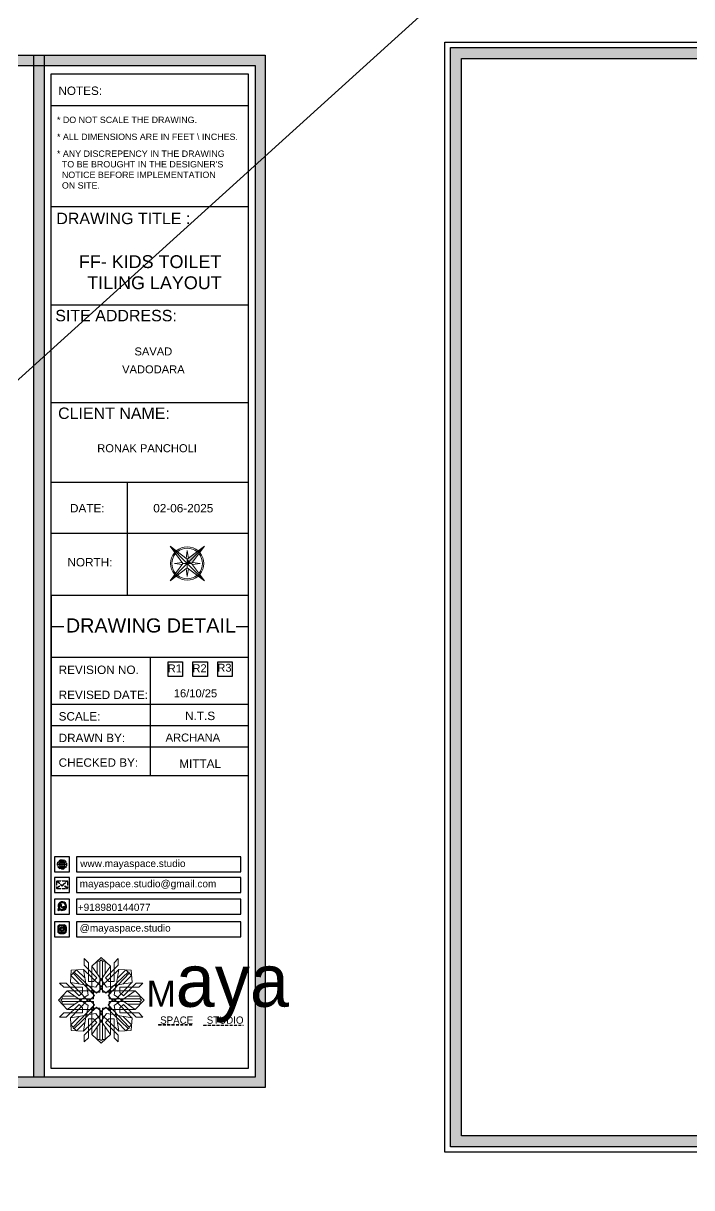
# Model space of a CAD drawing. Header units: millimetres. Extents: x 56222 to 3066687, y -650199 to -121287.
# Drawn here: x 156522.6 to 156620.9, y -180415.7 to -180244.3 of the extents above; entities that cross this region are included whole.
import ezdxf
from ezdxf.enums import TextEntityAlignment as Align

# ---------------------------------------------------------------- set-up
doc = ezdxf.new("R2010")
doc.units = ezdxf.units.MM
doc.header["$MEASUREMENT"] = 0
doc.linetypes.add('DASHEDX2', pattern=[1.5, 1, -0.5])
for name, color, linetype, lineweight in [('Dimension', 10, 'DASHEDX2', 20), ('NAME PLATE', 7, 'Continuous', 25), ('TILE', 14, 'Continuous', 9), ('title block', 7, 'Continuous', 9)]:
    doc.layers.add(name, color=color, linetype=linetype, lineweight=lineweight)
doc.styles.add('Arial', font='arial.ttf')
doc.styles.get("Standard").update_dxf_attribs({"font": 'arial.ttf', "height": 6})

# ---------------------------------------------------------------- blocks, each defined once
blk = doc.blocks.new('FSFSF')
at = {"color": 42, "lineweight": 5, "true_color": 0xe0ac11}
for p, q in [((28600.03, 143.51), (28600.03, 140.16)), ((28602.15, 141.41), (28600.03, 143.51)), ((28606.47, 133.76), (28600.03, 140.16)), ((28602.15, 141.41), (28602.15, 131.95)), ((28603.86, 139.69), (28608.58, 144.08)), ((28607.9, 142.22), (28606.58, 142.22)), ((28606.58, 142.22), (28606.58, 135.84)), ((28607.9, 142.22), (28608.58, 142.85)), ((28607.9, 142.22), (28607.9, 126.58)), ((28613.31, 139.69), (28608.58, 144.08)), ((28609.27, 142.22), (28608.59, 142.85)), ((28609.27, 142.22), (28609.27, 126.58)), ((28609.27, 142.22), (28610.59, 142.22)), ((28610.59, 142.22), (28610.59, 135.84)), ((28610.7, 133.76), (28617.14, 140.16)), ((28615.02, 141.41), (28617.14, 143.51)), ((28615.02, 141.41), (28615.02, 131.95)), ((28617.14, 143.51), (28617.14, 140.16)), ((28593.19, 131.45), (28593.54, 137.71)), ((28593.39, 135), (28594.56, 136.12)), ((28593.39, 135), (28597.6, 130.78)), ((28599.8, 138.06), (28593.54, 137.71)), ((28595.12, 136.69), (28594.53, 136.69)), ((28594.56, 136.12), (28594.56, 136.71)), ((28605.17, 124.98), (28594.56, 136.12)), ((28596.24, 137.86), (28595.12, 136.69)), ((28606.27, 126.08), (28595.12, 136.69)), ((28596.24, 137.86), (28600.47, 133.65)), ((28601.03, 130), (28599.8, 138.06)), ((28599.8, 138.05), (28608.58, 129.56)), ((28603.86, 126.58), (28603.86, 139.69)), ((28603.86, 139.69), (28608.58, 133.02)), ((28613.31, 139.69), (28608.59, 133.02)), ((28617.37, 138.05), (28608.59, 129.56)), ((28610.9, 126.08), (28622.05, 136.69)), ((28612.02, 124.98), (28622.62, 136.12)), ((28613.31, 126.58), (28613.31, 139.69)), ((28616.14, 130), (28617.37, 138.06)), ((28620.93, 137.86), (28616.7, 133.65)), ((28617.37, 138.06), (28623.63, 137.71)), ((28623.8, 135), (28619.59, 130.78)), ((28620.93, 137.86), (28622.05, 136.69)), ((28622.05, 136.69), (28622.64, 136.69)), ((28622.62, 136.12), (28622.62, 136.71)), ((28623.8, 135), (28622.62, 136.12)), ((28624, 131.45), (28623.65, 137.71)), ((28587.73, 131.22), (28591.08, 131.22)), ((28589.84, 129.1), (28587.73, 131.22)), ((28589.84, 129.1), (28599.29, 129.1)), ((28597.49, 124.78), (28591.08, 131.22)), ((28593.19, 131.45), (28601.69, 122.67)), ((28601.25, 130.22), (28593.19, 131.45)), ((28599.29, 126.5), (28599.29, 129.1)), ((28605.86, 129.18), (28601.03, 130)), ((28602.07, 125.39), (28601.25, 130.22)), ((28604.75, 131.95), (28602.15, 131.95)), ((28606.47, 133.76), (28604.75, 131.95)), ((28605.86, 129.18), (28608.58, 133.02)), ((28606.27, 126.08), (28608.58, 128.27)), ((28607.9, 128.92), (28608.58, 129.56)), ((28607.9, 128.92), (28608.58, 128.27)), ((28611.31, 129.18), (28608.59, 133.02)), ((28609.27, 128.92), (28608.59, 129.56)), ((28609.27, 128.92), (28608.59, 128.27)), ((28610.9, 126.08), (28608.59, 128.27)), ((28610.7, 133.76), (28612.42, 131.95)), ((28611.31, 129.18), (28616.14, 130)), ((28612.42, 131.95), (28615.02, 131.95)), ((28615.12, 125.39), (28615.94, 130.22)), ((28623.99, 131.45), (28615.5, 122.67)), ((28615.94, 130.22), (28624, 131.45)), ((28627.34, 129.1), (28617.89, 129.1)), ((28617.89, 126.5), (28617.89, 129.1)), ((28619.7, 124.78), (28626.1, 131.22)), ((28629.45, 131.22), (28626.1, 131.22)), ((28627.34, 129.1), (28629.45, 131.22)), ((28591.56, 127.39), (28587.17, 122.66)), ((28591.56, 117.94), (28587.17, 122.66)), ((28589.03, 123.35), (28588.4, 122.67)), ((28589.03, 121.98), (28588.4, 122.65)), ((28589.03, 123.35), (28589.03, 124.67)), ((28589.03, 124.67), (28595.4, 124.67)), ((28589.03, 123.35), (28604.66, 123.35)), ((28604.66, 127.39), (28591.56, 127.39)), ((28591.56, 127.39), (28598.23, 122.67)), ((28591.56, 117.94), (28598.23, 122.65)), ((28593.19, 113.88), (28601.69, 122.65)), ((28597.49, 124.78), (28599.29, 126.5)), ((28602.07, 125.39), (28598.23, 122.67)), ((28602.07, 119.94), (28598.23, 122.65)), ((28602.33, 123.35), (28601.69, 122.67)), ((28602.33, 121.98), (28601.69, 122.65)), ((28602.33, 123.35), (28602.97, 122.67)), ((28602.33, 121.98), (28602.97, 122.65)), ((28605.17, 124.98), (28602.97, 122.67)), ((28605.17, 120.35), (28602.97, 122.65)), ((28603.68, 126.54), (28603.68, 127.39)), ((28604.66, 126.54), (28603.68, 126.54)), ((28604.71, 127.57), (28603.86, 127.57)), ((28607.9, 126.58), (28603.86, 126.58)), ((28604.66, 123.35), (28604.66, 127.39)), ((28604.7, 126.58), (28604.71, 127.57)), ((28609.27, 126.58), (28613.31, 126.58)), ((28612.02, 124.98), (28614.21, 122.67)), ((28612.02, 120.35), (28614.21, 122.65)), ((28612.46, 126.58), (28612.46, 127.57)), ((28612.46, 127.57), (28613.31, 127.57)), ((28612.52, 123.35), (28612.52, 127.39)), ((28612.52, 127.39), (28625.63, 127.39)), ((28612.52, 126.54), (28613.51, 126.54)), ((28628.16, 123.35), (28612.52, 123.35)), ((28613.51, 126.54), (28613.51, 127.39)), ((28614.85, 123.35), (28614.21, 122.67)), ((28614.85, 121.98), (28614.21, 122.65)), ((28614.85, 123.35), (28615.5, 122.67)), ((28614.85, 121.98), (28615.5, 122.65)), ((28615.12, 125.39), (28618.96, 122.67)), ((28615.12, 119.94), (28618.96, 122.65)), ((28623.99, 113.88), (28615.5, 122.65)), ((28619.7, 124.78), (28617.89, 126.5)), ((28625.63, 127.39), (28618.96, 122.67)), ((28625.63, 117.94), (28618.96, 122.65)), ((28628.16, 124.67), (28621.78, 124.67)), ((28625.63, 127.39), (28630.02, 122.66)), ((28625.63, 117.94), (28630.02, 122.66)), ((28628.16, 123.35), (28628.16, 124.67)), ((28628.16, 123.35), (28628.78, 122.67)), ((28628.16, 121.98), (28628.78, 122.65)), ((28589.03, 121.98), (28604.66, 121.98)), ((28589.03, 121.98), (28589.03, 120.66)), ((28589.03, 120.66), (28595.4, 120.66)), ((28597.49, 120.54), (28591.08, 114.11)), ((28604.66, 117.94), (28591.56, 117.94)), ((28605.17, 120.35), (28594.56, 109.2)), ((28606.27, 119.15), (28595.12, 108.54)), ((28597.49, 120.54), (28599.29, 118.83)), ((28599.29, 118.83), (28599.29, 116.23)), ((28602.07, 119.94), (28601.25, 115.1)), ((28604.66, 118.78), (28603.68, 118.78)), ((28603.68, 118.78), (28603.68, 117.94)), ((28607.9, 118.65), (28603.86, 118.65)), ((28603.86, 118.65), (28603.86, 105.54)), ((28604.71, 117.66), (28603.86, 117.66)), ((28604.66, 121.98), (28604.66, 117.94)), ((28604.7, 118.65), (28604.71, 117.66)), ((28606.27, 119.15), (28608.58, 116.96)), ((28607.9, 103.01), (28607.9, 118.65)), ((28607.9, 116.31), (28608.58, 116.96)), ((28610.9, 119.15), (28608.59, 116.96)), ((28609.27, 116.31), (28608.59, 116.96)), ((28609.27, 118.65), (28613.31, 118.65)), ((28609.27, 103.01), (28609.27, 118.65)), ((28610.9, 119.15), (28622.05, 108.54)), ((28612.02, 120.35), (28622.62, 109.2)), ((28612.46, 118.65), (28612.46, 117.66)), ((28612.46, 117.66), (28613.31, 117.66)), ((28612.52, 121.98), (28612.52, 117.94)), ((28628.16, 121.98), (28612.52, 121.98)), ((28612.52, 118.78), (28613.51, 118.78)), ((28612.52, 117.94), (28625.63, 117.94)), ((28613.31, 118.65), (28613.31, 105.54)), ((28613.51, 118.78), (28613.51, 117.94)), ((28615.12, 119.94), (28615.94, 115.1)), ((28619.7, 120.54), (28617.89, 118.83)), ((28617.89, 118.83), (28617.89, 116.23)), ((28619.7, 120.54), (28626.1, 114.11)), ((28628.16, 120.66), (28621.78, 120.66)), ((28628.16, 121.98), (28628.16, 120.66)), ((28589.84, 116.23), (28587.73, 114.11)), ((28587.73, 114.11), (28591.08, 114.11)), ((28589.84, 116.23), (28599.29, 116.23)), ((28601.25, 115.1), (28593.19, 113.87)), ((28593.19, 113.87), (28593.54, 107.62)), ((28593.39, 110.32), (28597.6, 114.55)), ((28596.24, 107.37), (28600.47, 111.58)), ((28599.8, 107.17), (28608.58, 115.67)), ((28601.03, 115.23), (28599.8, 107.17)), ((28606.47, 111.47), (28600.03, 105.07)), ((28605.86, 116.05), (28601.03, 115.23)), ((28602.15, 103.82), (28602.15, 113.27)), ((28604.75, 113.27), (28602.15, 113.27)), ((28603.86, 105.54), (28608.58, 112.21)), ((28606.47, 111.47), (28604.75, 113.27)), ((28605.86, 116.05), (28608.58, 112.21)), ((28607.9, 116.31), (28608.58, 115.67)), ((28609.27, 116.31), (28608.59, 115.67)), ((28611.31, 116.05), (28608.59, 112.21)), ((28617.37, 107.17), (28608.59, 115.67)), ((28613.31, 105.54), (28608.59, 112.21)), ((28610.7, 111.47), (28612.42, 113.27)), ((28610.7, 111.47), (28617.14, 105.07)), ((28611.31, 116.05), (28616.14, 115.23)), ((28612.42, 113.27), (28615.02, 113.27)), ((28615.02, 103.82), (28615.02, 113.27)), ((28615.94, 115.1), (28624, 113.87)), ((28616.14, 115.23), (28617.37, 107.17)), ((28620.93, 107.37), (28616.7, 111.58)), ((28627.34, 116.23), (28617.89, 116.23)), ((28623.8, 110.32), (28619.59, 114.55)), ((28624, 113.87), (28623.65, 107.62)), ((28629.45, 114.11), (28626.1, 114.11)), ((28627.34, 116.23), (28629.45, 114.11)), ((28593.39, 110.32), (28594.56, 109.2)), ((28599.8, 107.17), (28593.54, 107.52)), ((28595.12, 108.54), (28594.53, 108.54)), ((28594.56, 109.2), (28594.56, 108.61)), ((28596.24, 107.37), (28595.12, 108.54)), ((28600.03, 101.71), (28600.03, 105.07)), ((28603.86, 105.54), (28608.58, 101.15)), ((28606.58, 103.01), (28606.58, 109.38)), ((28613.31, 105.54), (28608.58, 101.15)), ((28610.59, 103.01), (28610.59, 109.38)), ((28617.14, 101.71), (28617.14, 105.07)), ((28617.37, 107.17), (28623.63, 107.52)), ((28620.93, 107.37), (28622.05, 108.54)), ((28622.05, 108.54), (28622.64, 108.54)), ((28623.8, 110.32), (28622.62, 109.2)), ((28622.62, 109.2), (28622.62, 108.61)), ((28602.15, 103.82), (28600.03, 101.71)), ((28607.9, 103.01), (28606.58, 103.01)), ((28607.9, 103.01), (28608.58, 102.38)), ((28609.27, 103.01), (28608.59, 102.38)), ((28609.27, 103.01), (28610.59, 103.01)), ((28615.02, 103.82), (28617.14, 101.71))]:
    blk.add_line(p, q, dxfattribs=at)
blk = doc.blocks.new('hgwg')
at = {"layer": 'Dimension', "true_color": 0xd39e00}
h = blk.add_hatch(color=42, dxfattribs=at)
h.dxf.hatch_style = 1
h.paths.add_polyline_path([(27505.71, 45.05), (27494.27, 45.05), (27494.27, 44.9), (27505.71, 44.9)])
h = blk.add_hatch(color=42, dxfattribs=at)
h.dxf.hatch_style = 1
h.paths.add_polyline_path([(27523.3, 44.9), (27509.68, 44.9), (27509.68, 44.75), (27523.3, 44.75)])
at = {"layer": 'Dimension', "color": 42, "true_color": 0xd39e00}
for p, q in [((27494.27, 45.05), (27505.71, 45.05)), ((27494.27, 44.9), (27494.27, 45.05)), ((27494.27, 44.9), (27505.71, 44.9)), ((27505.71, 45.05), (27505.71, 44.9)), ((27509.68, 44.9), (27523.3, 44.9)), ((27509.68, 44.9), (27509.68, 44.75)), ((27509.68, 44.75), (27523.3, 44.75)), ((27523.3, 44.75), (27523.3, 44.9))]:
    blk.add_line(p, q, dxfattribs=at)
at = {"layer": 'Dimension', "color": 42, "true_color": 0xd39e00, "attachment_point": 1}
for s, width, insert, char_height in [('{\\fCinzel|b0|i0|c0|p2;\\H1.5x;M\\fAmsterdam One|b0|i0|c0|p2;\\H2x;aya}', 85.3277, (27490.17, 69.17), 6), ('{\\fCinzel|b0|i0|c0|p2;SPACE     STUDIO}', 66.129, (27494.83, 47.86), 2.5)]:
    blk.add_mtext_dynamic_manual_height_columns(s, width=width, gutter_width=30, heights=[0], dxfattribs=dict(at, insert=insert, char_height=char_height))
blk = doc.blocks.new('QEGW4TG')
at = {"layer": 'Dimension', "true_color": 0x000000}
h = blk.add_hatch(color=18, dxfattribs=at)
h.dxf.hatch_style = 1
h.paths.add_polyline_path([(2.69, 1.93, 0.170513), (2.95, 1.97, 0.190337), (3.11, 2.18, 0.316231), (3.07, 2.28), (2.79, 2.37, 0.273721), (2.69, 2.34, 0.040749), (2.63, 2.27, -0.441282), (2.53, 2.25, -0.11828), (2.06, 2.64, -0.441282), (2.07, 2.74, 0.040749), (2.13, 2.81, 0.290083), (2.14, 2.92), (2.01, 3.18, 0.316231), (1.91, 3.2, 0.190337), (1.73, 3, 0.170513), (1.72, 2.74, 0.252784)], flags=0)
h.paths.add_polyline_path([(1.19, 1.98), (1.03, 1.3, 0.550912), (1.11, 1.23), (1.75, 1.39, 6.344125)])
h.paths.add_polyline_path([(1.81, 1.7), (1.4, 1.6), (1.5, 2.03, -9.071339)], flags=16)
h.paths.add_polyline_path([(3.11, 2.16, -0.17811), (2.95, 1.97, -0.170513), (2.69, 1.93, -0.252784), (1.72, 2.74, -0.170513), (1.73, 3, -0.17811), (1.89, 3.19, -0.370089), (2.01, 3.18), (2.14, 2.92, -0.307185), (2.13, 2.8, -0.041087), (2.06, 2.73, 0.321676), (2.05, 2.65, 0.126524), (2.55, 2.24, 0.312216), (2.62, 2.26, -0.041087), (2.68, 2.34, -0.290673), (2.79, 2.37), (3.07, 2.28, -0.370089)], flags=0)
h = blk.add_hatch(color=18, dxfattribs=at)
h.dxf.hatch_style = 1
h.paths.add_polyline_path([(2.79, 2.37, 0.273721), (2.69, 2.34, 0.040749), (2.63, 2.27, -0.441282), (2.53, 2.25, -0.11828), (2.06, 2.64, -0.441282), (2.07, 2.74, 0.040749), (2.13, 2.81, 0.290083), (2.14, 2.92), (2.01, 3.18, 0.316231), (1.91, 3.2, 0.190337), (1.73, 3, 0.170513), (1.72, 2.74, 0.252784), (2.69, 1.93, 0.170513), (2.95, 1.97, 0.190337), (3.11, 2.18, 0.316231), (3.07, 2.28)])
for p, q in [((1.19, 1.98), (1.03, 1.3)), ((1.1, 1.23), (1.75, 1.39)), ((1.5, 2.03), (1.4, 1.6)), ((1.4, 1.6), (1.81, 1.7)), ((2.01, 3.18), (2.14, 2.92)), ((3.07, 2.28), (2.8, 2.36))]:
    blk.add_line(p, q)
blk.add_lwpolyline([(0, 0), (4.68, 0), (4.68, 4.68), (0, 4.68)], close=True)
for centre, radius, start, end in [((2.39, 2.56), 1.34, 241.4727, 205.6422), ((1.09, 1.29), 0.0598, 164.8483, 282.1458), ((2.39, 2.56), 1.04, 235.9962, 210.8333), ((2.09, 2.87), 0.39, 159.7007, 198.4072), ((2.96, 3.23), 1.33, 201.4218, 258.1669), ((2.07, 2.87), 0.364, 118.9685, 159.3648), ((1.94, 3.12), 0.0896, 41.8985, 123.1344), ((2.11, 2.68), 0.066, 135.9932, 224.8892), ((1.67, 3.16), 0.586, 312.4617, 321.8728), ((3.12, 3.42), 1.31, 216.5455, 243.5279), ((2.05, 2.87), 0.104, 320.3924, 28.6971), ((2.57, 2.3), 0.066, 234.2482, 323.1441), ((3.11, 1.94), 0.586, 137.2645, 146.6756), ((2.76, 2.27), 0.104, 70.4402, 138.745), ((2.75, 2.31), 0.39, 260.7301, 299.4366), ((2.76, 2.29), 0.364, 299.7725, 340.1688), ((3.03, 2.2), 0.0896, 336.0029, 57.2388)]:
    blk.add_arc(centre, radius, start, end)
blk = doc.blocks.new('ASGERG')
at = {"layer": 'Dimension', "true_color": 0x000000}
h = blk.add_hatch(color=18, dxfattribs=at)
h.dxf.hatch_style = 1
h.paths.add_polyline_path([(0.99, 1.7, 0.353872), (1.69, 1.03), (2.96, 1.03, 0.353872), (3.66, 1.7), (3.66, 2.99, 0.353872), (2.96, 3.67), (1.69, 3.67, 0.353872), (0.99, 2.99)])
h.paths.add_polyline_path([(1.27, 2.97, -0.353872), (1.72, 3.4), (2.94, 3.4, -0.353872), (3.38, 2.97), (3.38, 1.72, -0.353872), (2.94, 1.3), (1.72, 1.3, -0.353872), (1.27, 1.72)], flags=16)
h.paths.add_polyline_path([(3.02, 2.35, -1), (1.64, 2.35, -1)], flags=0)
h.paths.add_polyline_path([(2.74, 2.35, -1), (1.92, 2.35, -1)], flags=0)
h.paths.add_polyline_path([(2.86, 3.02, -1), (3.19, 3.02, -1)], flags=0)
h.paths.add_polyline_path([(1.64, 2.35, 1), (3.02, 2.35, 1)], flags=0)
h = blk.add_hatch(color=18, dxfattribs=at)
h.dxf.hatch_style = 1
h.paths.add_polyline_path([(1.64, 2.35, 1), (3.02, 2.35, 1)])
h.paths.add_polyline_path([(2.74, 2.35, -1), (1.92, 2.35, -1)], flags=16)
h = blk.add_hatch(color=18, dxfattribs=at)
h.dxf.hatch_style = 1
h.paths.add_polyline_path([(3.19, 3.02, 1), (2.86, 3.02, 1)])
for p, q in [((1.69, 3.67), (2.96, 3.67)), ((0.99, 2.99), (0.99, 1.7)), ((1.27, 2.97), (1.27, 1.72)), ((1.69, 1.03), (2.96, 1.03)), ((2.94, 3.4), (1.72, 3.4)), ((2.94, 1.3), (1.72, 1.3)), ((3.38, 2.97), (3.38, 1.72)), ((3.66, 2.99), (3.66, 1.7))]:
    blk.add_line(p, q)
blk.add_lwpolyline([(0, 0), (4.68, 0), (4.68, 4.68), (0, 4.68)], close=True)
for centre, radius in [((2.33, 2.35), 0.694), ((2.33, 2.35), 0.414), ((3.02, 3.02), 0.168)]:
    blk.add_circle(centre, radius)
for centre, radius, start, end in [((1.76, 2.89), 0.778, 94.8631, 172.8127), ((2.89, 2.89), 0.778, 7.1873, 85.1369), ((1.76, 1.8), 0.778, 187.1873, 265.1369), ((1.76, 2.91), 0.491, 94.8631, 172.8127), ((1.76, 1.78), 0.491, 187.1873, 265.1369), ((2.9, 2.91), 0.491, 7.1873, 85.1369), ((2.9, 1.78), 0.491, 274.8631, 352.8127), ((2.89, 1.8), 0.778, 274.8631, 352.8127)]:
    blk.add_arc(centre, radius, start, end)
blk = doc.blocks.new('ETYETE')
at = {"layer": 'Dimension', "true_color": 0x000000}
h = blk.add_hatch(color=18, dxfattribs=at)
h.dxf.hatch_style = 1
h.paths.add_polyline_path([(3.76, 1.14, 0.414214), (4.12, 1.5), (4.12, 3.29, 0.414214), (3.76, 3.65), (0.92, 3.65, 0.414214), (0.56, 3.29), (0.56, 1.5, 0.414214), (0.92, 1.14)])
h.paths.add_polyline_path([(2.61, 2.22), (3.92, 1.34, -0.198912), (3.76, 1.28), (0.92, 1.28, -0.198912), (0.76, 1.34), (2.08, 2.22), (2.34, 1.98)], flags=16)
h.paths.add_polyline_path([(2.34, 2.16), (0.89, 3.51, -0.028783), (0.92, 3.52), (3.76, 3.52, -0.028783), (3.79, 3.51)], flags=16)
h.paths.add_polyline_path([(2.71, 2.32), (3.92, 3.45, -0.202482), (3.99, 3.29), (3.99, 1.5, -0.043076), (3.98, 1.46)], flags=16)
h.paths.add_polyline_path([(1.98, 2.32), (0.7, 1.46, -0.043076), (0.7, 1.5), (0.7, 3.29, -0.202482), (0.76, 3.45)], flags=16)
blk.add_lwpolyline([(0, 0), (4.68, 0), (4.68, 4.68), (0, 4.68)], close=True)
at = {"layer": 'Dimension', "color": 18, "true_color": 0x000000}
for p, q in [((0.92, 3.65), (3.76, 3.65)), ((0.56, 3.29), (0.56, 1.5)), ((0.7, 3.29), (0.7, 1.5)), ((0.7, 1.46), (1.98, 2.32)), ((0.76, 3.45), (1.98, 2.32)), ((0.76, 1.34), (2.08, 2.22)), ((0.89, 3.51), (2.34, 2.16)), ((0.92, 3.52), (3.76, 3.52)), ((0.92, 1.28), (3.76, 1.28)), ((0.92, 1.14), (3.76, 1.14)), ((2.08, 2.22), (2.34, 1.98)), ((2.34, 2.16), (3.79, 3.51)), ((2.34, 1.98), (2.61, 2.22)), ((3.92, 1.34), (2.61, 2.22)), ((2.71, 2.32), (3.92, 3.45)), ((3.98, 1.46), (2.71, 2.32)), ((3.99, 3.29), (3.99, 1.5)), ((4.12, 3.29), (4.12, 1.5))]:
    blk.add_line(p, q, dxfattribs=at)
for centre, radius, start, end in [((0.92, 3.29), 0.358, 90, 180), ((3.76, 3.29), 0.358, 0, 90), ((0.92, 1.5), 0.358, 180, 270), ((0.92, 3.29), 0.224, 134.2136, 180), ((0.92, 1.5), 0.224, 180, 189.8662), ((0.92, 1.5), 0.224, 225, 270), ((0.92, 3.29), 0.224, 90, 96.5948), ((3.76, 3.29), 0.224, 83.4052, 90), ((3.76, 1.5), 0.358, 270, 0), ((3.76, 1.5), 0.224, 270, 315), ((3.76, 3.29), 0.224, 0, 45.7864), ((3.76, 1.5), 0.224, 350.1338, 0)]:
    blk.add_arc(centre, radius, start, end, dxfattribs=at)
blk = doc.blocks.new('DTGWEGEARG')
at = {"layer": 'Dimension', "true_color": 0x000000}
h = blk.add_hatch(color=18, dxfattribs=at)
h.dxf.hatch_style = 1
h.paths.add_polyline_path([(3.83, 2.34, 1), (0.85, 2.34, 1)])
h.paths.add_polyline_path([(2.51, 1.01, 0.105795), (2.96, 1.58, -0.055205), (3.3, 1.41, -0.169822)], flags=16)
h.paths.add_polyline_path([(2.41, 1.12), (2.41, 1.69, -0.058279), (2.81, 1.63, -0.103353)], flags=16)
h.paths.add_polyline_path([(2.26, 1.13, -0.101741), (1.87, 1.63, -0.057171), (2.26, 1.69)], flags=16)
h.paths.add_polyline_path([(2.17, 1.01, -0.169822), (1.38, 1.41, -0.055205), (1.72, 1.58, 0.105795)], flags=16)
h.paths.add_polyline_path([(3.02, 1.72, 0.081336), (3.13, 2.27), (3.68, 2.27, -0.152069), (3.4, 1.52, 0.05687)], flags=16)
h.paths.add_polyline_path([(2.87, 1.77, 0.061945), (2.41, 1.84), (2.41, 2.27), (2.98, 2.27, -0.081344)], flags=16)
h.paths.add_polyline_path([(2.26, 1.84, 0.060923), (1.8, 1.77, -0.081344), (1.7, 2.27), (2.26, 2.27)], flags=16)
h.paths.add_polyline_path([(1.66, 1.72, 0.05687), (1.28, 1.52, -0.152069), (1, 2.27), (1.55, 2.27, 0.081336)], flags=16)
h.paths.add_polyline_path([(2.41, 2.42), (2.41, 2.83, 0.061945), (2.87, 2.91, -0.080009), (2.98, 2.42)], flags=16)
h.paths.add_polyline_path([(3.13, 2.42, 0.080116), (3.02, 2.96, 0.05687), (3.4, 3.16, 0.028258), (3.3, 3.27, -0.055205), (2.96, 3.1, 0.105795), (2.51, 3.67, -0.36029), (3.68, 2.42)], flags=16)
h.paths.add_polyline_path([(2.26, 2.42), (1.7, 2.42, -0.080009), (1.8, 2.91, 0.060923), (2.26, 2.84)], flags=16)
h.paths.add_polyline_path([(1.55, 2.42), (1, 2.42, -0.150466), (1.28, 3.16, 0.05687), (1.66, 2.96, 0.080116)], flags=16)
h.paths.add_polyline_path([(2.41, 2.98), (2.41, 3.56, -0.103353), (2.81, 3.05, -0.058279)], flags=16)
h.paths.add_polyline_path([(2.26, 2.99, -0.057171), (1.87, 3.05, -0.101741), (2.26, 3.55)], flags=16)
h.paths.add_polyline_path([(1.72, 3.1, -0.055205), (1.38, 3.27, -0.169822), (2.17, 3.67, 0.105795)], flags=16)
blk.add_lwpolyline([(0, 0), (4.68, 0), (4.68, 4.68), (0, 4.68)], close=True)
at = {"layer": 'Dimension', "color": 18, "true_color": 0x000000}
for p, q in [((1, 2.42), (1.55, 2.42)), ((1, 2.27), (1.55, 2.27)), ((1.7, 2.42), (2.26, 2.42)), ((1.7, 2.27), (2.26, 2.27)), ((2.26, 3.55), (2.26, 2.99)), ((2.26, 2.84), (2.26, 2.42)), ((2.26, 2.27), (2.26, 1.84)), ((2.26, 1.69), (2.26, 1.13)), ((2.41, 3.56), (2.41, 2.98)), ((2.41, 2.83), (2.41, 2.42)), ((2.41, 2.42), (2.98, 2.42)), ((2.41, 2.27), (2.98, 2.27)), ((2.41, 2.27), (2.41, 1.84)), ((2.41, 1.69), (2.41, 1.12)), ((3.13, 2.42), (3.68, 2.42)), ((3.13, 2.27), (3.68, 2.27))]:
    blk.add_line(p, q, dxfattribs=at)
blk.add_circle((2.34, 2.34), 1.49, dxfattribs=at)
for centre, radius, start, end in [((2.34, 2.34), 1.34, 97.3549, 135.9073), ((3.28, 2.34), 1.73, 129.9301, 154.0867), ((2.34, 2.34), 1.34, 3.3907, 82.6451), ((1.4, 2.34), 1.73, 25.9133, 50.0699), ((2.34, 2.34), 1.34, 142.3819, 176.6093), ((2.34, 2.34), 1.34, 183.0315, 217.6181), ((2.34, 4.74), 1.9, 236.1399, 249.1595), ((2.34, -0.06), 1.9, 110.8405, 123.8601), ((2.34, 4.74), 1.75, 236.7417, 249.3811), ((2.34, -0.06), 1.75, 110.6189, 123.2583), ((2.34, 2.34), 1.34, 224.0927, 262.6451), ((3.28, 2.34), 1.73, 159.0567, 177.3789), ((3.28, 2.34), 1.73, 182.3435, 200.9433), ((3.28, 2.34), 1.58, 158.8325, 177.1302), ((3.28, 2.34), 1.58, 182.5658, 201.1675), ((3.28, 2.34), 1.73, 205.9133, 230.0699), ((2.34, 4.74), 1.9, 253.6799, 267.6253), ((2.34, -0.06), 1.9, 92.3747, 106.3201), ((3.28, 2.34), 1.58, 130.1073, 153.3446), ((2.34, 4.74), 1.75, 254.3336, 267.422), ((2.34, -0.06), 1.75, 92.578, 105.6664), ((3.28, 2.34), 1.58, 206.6554, 229.8927), ((1.4, 2.34), 1.58, 26.6554, 50.2584), ((2.34, 4.74), 1.75, 272.3248, 285.6664), ((2.34, 4.74), 1.9, 272.1415, 286.3201), ((2.34, -0.06), 1.9, 73.6799, 87.8585), ((2.34, -0.06), 1.75, 74.3336, 87.6752), ((1.4, 2.34), 1.58, 309.7416, 333.3446), ((1.4, 2.34), 1.73, 309.9301, 334.0867), ((2.34, 2.34), 1.34, 277.3549, 315.9073), ((1.4, 2.34), 1.58, 2.8698, 21.1675), ((1.4, 2.34), 1.58, 338.8325, 357.4342), ((2.34, 4.74), 1.75, 290.6189, 303.2583), ((2.34, -0.06), 1.75, 56.7417, 69.3811), ((2.34, 4.74), 1.9, 290.8405, 303.8601), ((1.4, 2.34), 1.73, 2.6211, 20.9433), ((1.4, 2.34), 1.73, 339.0567, 357.6565), ((2.34, -0.06), 1.9, 56.1399, 69.1595), ((2.34, 2.34), 1.34, 322.3819, 356.9685)]:
    blk.add_arc(centre, radius, start, end, dxfattribs=at)
blk = doc.blocks.new('4t')
at = {"transparency": 33554607}
h = blk.add_hatch(color=1, dxfattribs=at)
h.dxf.hatch_style = 1
h.paths.add_polyline_path([(45531.33, -35822.29), (45529.23, -35821.83), (45528.09, -35837.01)])
h = blk.add_hatch(color=1, dxfattribs=at)
h.dxf.hatch_style = 1
h.paths.add_polyline_path([(45533.44, -35822.75), (45531.33, -35822.29), (45528.09, -35837.01)])
h = blk.add_hatch(color=1, dxfattribs=at)
h.dxf.hatch_style = 1
h.paths.add_polyline_path([(45531.8, -35820.19), (45529.23, -35821.83), (45531.33, -35822.29)])
h = blk.add_hatch(color=1, dxfattribs=at)
h.dxf.hatch_style = 1
h.paths.add_polyline_path([(45531.8, -35820.19), (45531.33, -35822.29), (45533.44, -35822.75)])
at = {"layer": 'title block', "color": 7, "lineweight": 9}
for p, q in [((45535.51, -35803.37), (45530.16, -35817.62)), ((45535.51, -35803.37), (45531.8, -35820.19)), ((45534.36, -35818.55), (45535.51, -35803.37)), ((45530.16, -35817.62), (45514.98, -35816.48)), ((45514.98, -35816.48), (45529.23, -35821.83)), ((45514.98, -35816.48), (45531.8, -35820.19)), ((45530.5, -35816.7), (45526.88, -35812.49)), ((45526.88, -35812.49), (45529.18, -35817.55)), ((45531.8, -35820.19), (45530.16, -35817.62)), ((45539.5, -35815.27), (45534.44, -35817.57)), ((45535.28, -35818.89), (45539.5, -35815.27)), ((45528.31, -35821.48), (45524.1, -35825.11)), ((45524.1, -35825.11), (45529.16, -35822.81)), ((45531.8, -35820.19), (45528.09, -35837.01)), ((45529.23, -35821.83), (45528.09, -35837.01)), ((45528.09, -35837.01), (45533.44, -35822.75)), ((45531.8, -35820.19), (45529.23, -35821.83)), ((45534.36, -35818.55), (45531.8, -35820.19)), ((45533.44, -35822.75), (45531.8, -35820.19)), ((45531.8, -35820.19), (45548.62, -35823.9)), ((45533.09, -35823.67), (45536.71, -35827.89)), ((45533.44, -35822.75), (45548.62, -35823.9)), ((45548.62, -35823.9), (45534.36, -35818.55)), ((45536.71, -35827.89), (45534.42, -35822.83))]:
    blk.add_line(p, q, dxfattribs=at)
for radius, start, end in [(11.79, 81.35997, 163.76651), (10.83, 82.42855, 162.69793), (10.83, 352.42855, 72.69793), (11.79, 351.35997, 73.76651), (11.79, 171.35997, 253.76651), (10.83, 172.42855, 252.69793), (11.79, 261.35997, 343.76651), (10.83, 262.42855, 342.69793)]:
    blk.add_arc((45531.8, -35820.19), radius, start, end, dxfattribs=at)

msp = doc.modelspace()

# ---------------------------------------------------------------- hatches: boundary and pattern name
at = {"layer": 'NAME PLATE', "true_color": 0xd39e00}
h = msp.add_hatch(color=42, dxfattribs=at)
h.paths.add_polyline_path([(156585.429, -180409.638), (156815.236, -180409.638), (156815.236, -180247.882), (156585.429, -180247.882)])
h.paths.add_polyline_path([(156587.042, -180408.025), (156813.623, -180408.025), (156813.623, -180249.495), (156587.042, -180249.495)], flags=16)
h = msp.add_hatch(color=42, dxfattribs=at)
h.paths.add_polyline_path([(156342.347, -180400.897), (156558.184, -180400.897), (156558.184, -180248.975), (156342.347, -180248.975)])
h.paths.add_polyline_path([(156343.862, -180399.383), (156556.669, -180399.383), (156556.669, -180250.49), (156343.862, -180250.49)], flags=16)
msp.add_hatch(color=42, dxfattribs=at).paths.add_polyline_path([(156524.101, -180399.383), (156525.616, -180399.383), (156525.616, -180248.975), (156524.101, -180248.975)])

# ---------------------------------------------------------------- linework, layer by layer
at = {"layer": 'NAME PLATE', "color": 42, "true_color": 0xd39e00}
for p, q in [((156555.644, -180256.451), (156526.642, -180256.451)), ((156555.644, -180271.305), (156526.642, -180271.305)), ((156555.644, -180285.769), (156526.642, -180285.769)), ((156555.644, -180300.145), (156526.642, -180300.145)), ((156555.644, -180311.858), (156526.642, -180311.858)), ((156537.863, -180311.858), (156537.863, -180328.508)), ((156555.644, -180319.395), (156526.642, -180319.395)), ((156555.644, -180328.508), (156526.642, -180328.508)), ((156526.642, -180328.508), (156526.642, -180355.017)), ((156555.644, -180328.508), (156555.644, -180355.017)), ((156526.642, -180333.052), (156528.518, -180333.052)), ((156553.89, -180333.052), (156555.644, -180333.052)), ((156526.642, -180337.597), (156555.644, -180337.597)), ((156541.275, -180355.017), (156541.275, -180337.597)), ((156555.644, -180344.565), (156526.642, -180344.565)), ((156555.644, -180347.703), (156526.642, -180347.703)), ((156555.644, -180350.841), (156526.642, -180350.841)), ((156526.642, -180355.017), (156555.644, -180355.017))]:
    msp.add_line(p, q, dxfattribs=at)
for points in [[(156584.622, -180247.076), (156816.043, -180247.076), (156816.043, -180410.445), (156584.622, -180410.445)], [(156585.429, -180247.882), (156815.236, -180247.882), (156815.236, -180409.638), (156585.429, -180409.638)], [(156342.347, -180248.975), (156558.184, -180248.975), (156558.184, -180400.897), (156342.347, -180400.897)], [(156524.101, -180399.383), (156524.101, -180248.975), (156525.616, -180248.975), (156525.616, -180399.383)], [(156587.042, -180249.495), (156813.623, -180249.495), (156813.623, -180408.025), (156587.042, -180408.025)], [(156343.862, -180250.49), (156556.669, -180250.49), (156556.669, -180399.383), (156343.862, -180399.383)], [(156526.642, -180398.136), (156526.642, -180251.736), (156555.644, -180251.736), (156555.644, -180398.136)], [(156543.866, -180338.271), (156546.002, -180338.271), (156546.002, -180340.407), (156543.866, -180340.407)], [(156547.524, -180338.271), (156549.66, -180338.271), (156549.66, -180340.407), (156547.524, -180340.407)], [(156551.183, -180338.271), (156553.319, -180338.271), (156553.319, -180340.407), (156551.183, -180340.407)]]:
    msp.add_lwpolyline(points, close=True, dxfattribs=at)
at = {"layer": 'NAME PLATE', "color": 18, "true_color": 0x000000}
for points in [[(156530.397, -180369.193), (156554.581, -180369.193), (156554.581, -180366.982), (156530.397, -180366.982)], [(156530.397, -180372.21), (156554.581, -180372.21), (156554.581, -180369.999), (156530.397, -180369.999)], [(156530.408, -180375.428), (156554.581, -180375.428), (156554.581, -180373.217), (156530.408, -180373.217)], [(156530.397, -180378.722), (156554.581, -180378.722), (156554.581, -180376.512), (156530.397, -180376.512)]]:
    msp.add_lwpolyline(points, close=True, dxfattribs=at)
at = {"layer": 'TILE', "color": 1, "linetype": 'Continuous', "lineweight": 25}
msp.add_line((157411.924, -179491.172), (155066.713, -181613.565), dxfattribs=at)

# ---------------------------------------------------------------- block references
at = {"layer": 'NAME PLATE', "xscale": 0.2077360657544057, "yscale": 0.2077360657544057, "zscale": 0.2077360657544057, "rotation": 147.4367586490667}
msp.add_blockref('4t', (160513.329, -191686.085), dxfattribs=at)
at = {"layer": 'NAME PLATE', "color": 42, "true_color": 0xd39e00}
for name, p, xscale, yscale, zscale in [('DTGWEGEARG', (156527.165, -180369.193), 0.472514704095924, 0.472514704095924, 0.472514704095924), ('ETYETE', (156527.165, -180372.21), 0.472514704095924, 0.472514704095924, 0.472514704095924), ('QEGW4TG', (156527.176, -180375.428), 0.472514704095924, 0.472514704095924, 0.472514704095924), ('ASGERG', (156527.165, -180378.722), 0.472514704095924, 0.472514704095924, 0.472514704095924), ('FSFSF', (148124.102, -180424.118), 0.2939652206108942, 0.2939652206108942, 0.2939652206108942), ('hgwg', (144747.544, -180410.993), 0.4289955710926848, 0.4289955710926848, 0.4289955710926848)]:
    msp.add_blockref(name, p, dxfattribs=dict(at, xscale=xscale, yscale=yscale, zscale=zscale))

# ---------------------------------------------------------------- texts
at = {"layer": 'NAME PLATE', "style": 'Arial'}
for s, height, p in [('NOTES:', 1.2363, (156530.944, -180254.842)), ('DRAWING TITLE : ', 1.68254, (156537.61, -180273.852)), ('FF- KIDS TOILET', 1.88928, (156541.225, -180280.318)), ('TILING LAYOUT', 1.88928, (156541.867, -180283.425)), ('SITE ADDRESS:', 1.68254, (156536.22, -180288.153)), (' SAVAD ', 1.1737, (156541.707, -180293.176)), ('VADODARA', 1.1737, (156541.707, -180295.811)), ('CLIENT NAME:', 1.68254, (156535.913, -180302.528)), ('RONAK PANCHOLI    ', 1.17375, (156541.69, -180307.417)), ('DATE:', 1.2363, (156531.981, -180316.278)), ('02-06-2025', 1.2363, (156546.109, -180316.278)), ('NORTH:', 1.2363, (156532.375, -180324.226)), ('DRAWING DETAIL', 2.08016, (156541.344, -180333.955)), ('REVISION NO.', 1.23625, (156533.667, -180340.061)), ('REVISED DATE: ', 1.23625, (156534.579, -180343.747)), ('16/10/25', 1.1737, (156547.902, -180343.49)), ('SCALE:', 1.2363, (156530.837, -180346.908)), ('DRAWN BY:', 1.2363, (156532.659, -180350.085)), ('ARCHANA', 1.1737, (156547.519, -180349.997)), ('CHECKED BY:', 1.23625, (156533.619, -180353.712)), ('MITTAL', 1.2363, (156548.592, -180353.876))]:
    msp.add_text(s, height=height, dxfattribs=at).set_placement(p, align=Align.CENTER)
for s, insert, char_height, width, attachment_point in [('* DO NOT SCALE THE DRAWING.', (156527.519, -180258.042, 0), 0.93501, 36.1245, 1), ('* ALL DIMENSIONS ARE IN FEET \\\\ INCHES.', (156527.519, -180260.529, 0), 0.93501, 36.1245, 1), ("* ANY DISCREPENCY IN THE DRAWING \\P  TO BE BROUGHT IN THE DESIGNER'S\\P  NOTICE BEFORE IMPLEMENTATION \\P  ON SITE.", (156527.519, -180263.015, 0), 0.93501, 36.1245, 1), ('R1', (156544.865, -180338.653, 0), 1.1737, 1.61495, 2), ('R2', (156548.5, -180338.627, 0), 1.1737, 1.61495, 2), ('R3', (156552.169, -180338.556, 0), 1.1737, 1.61495, 2), ('N.T.S', (156548.592, -180345.61, 0), 1.2363, 2.41283, 2)]:
    msp.add_mtext(s, dxfattribs=dict(at, insert=insert, char_height=char_height, width=width, attachment_point=attachment_point))
at = {"layer": 'NAME PLATE', "color": 18, "true_color": 0x000000, "char_height": 1.05653, "attachment_point": 1}
for s, width, gutter_width, insert in [('www.mayaspace.studio', 16.58055, 13.869, (156530.942, -180367.414, 0)), ('mayaspace.studio@gmail.com', 10.34409, 8.653, (156530.858, -180370.394, 0)), ('+918980144077', 40.33714, 8.653, (156530.585, -180373.87, 0)), ('@mayaspace.studio', 10.34409, 8.653, (156530.858, -180376.907, 0))]:
    msp.add_mtext_dynamic_manual_height_columns(s, width=width, gutter_width=gutter_width, heights=[0], dxfattribs=dict(at, insert=insert))

doc.saveas('drawing.dxf')
